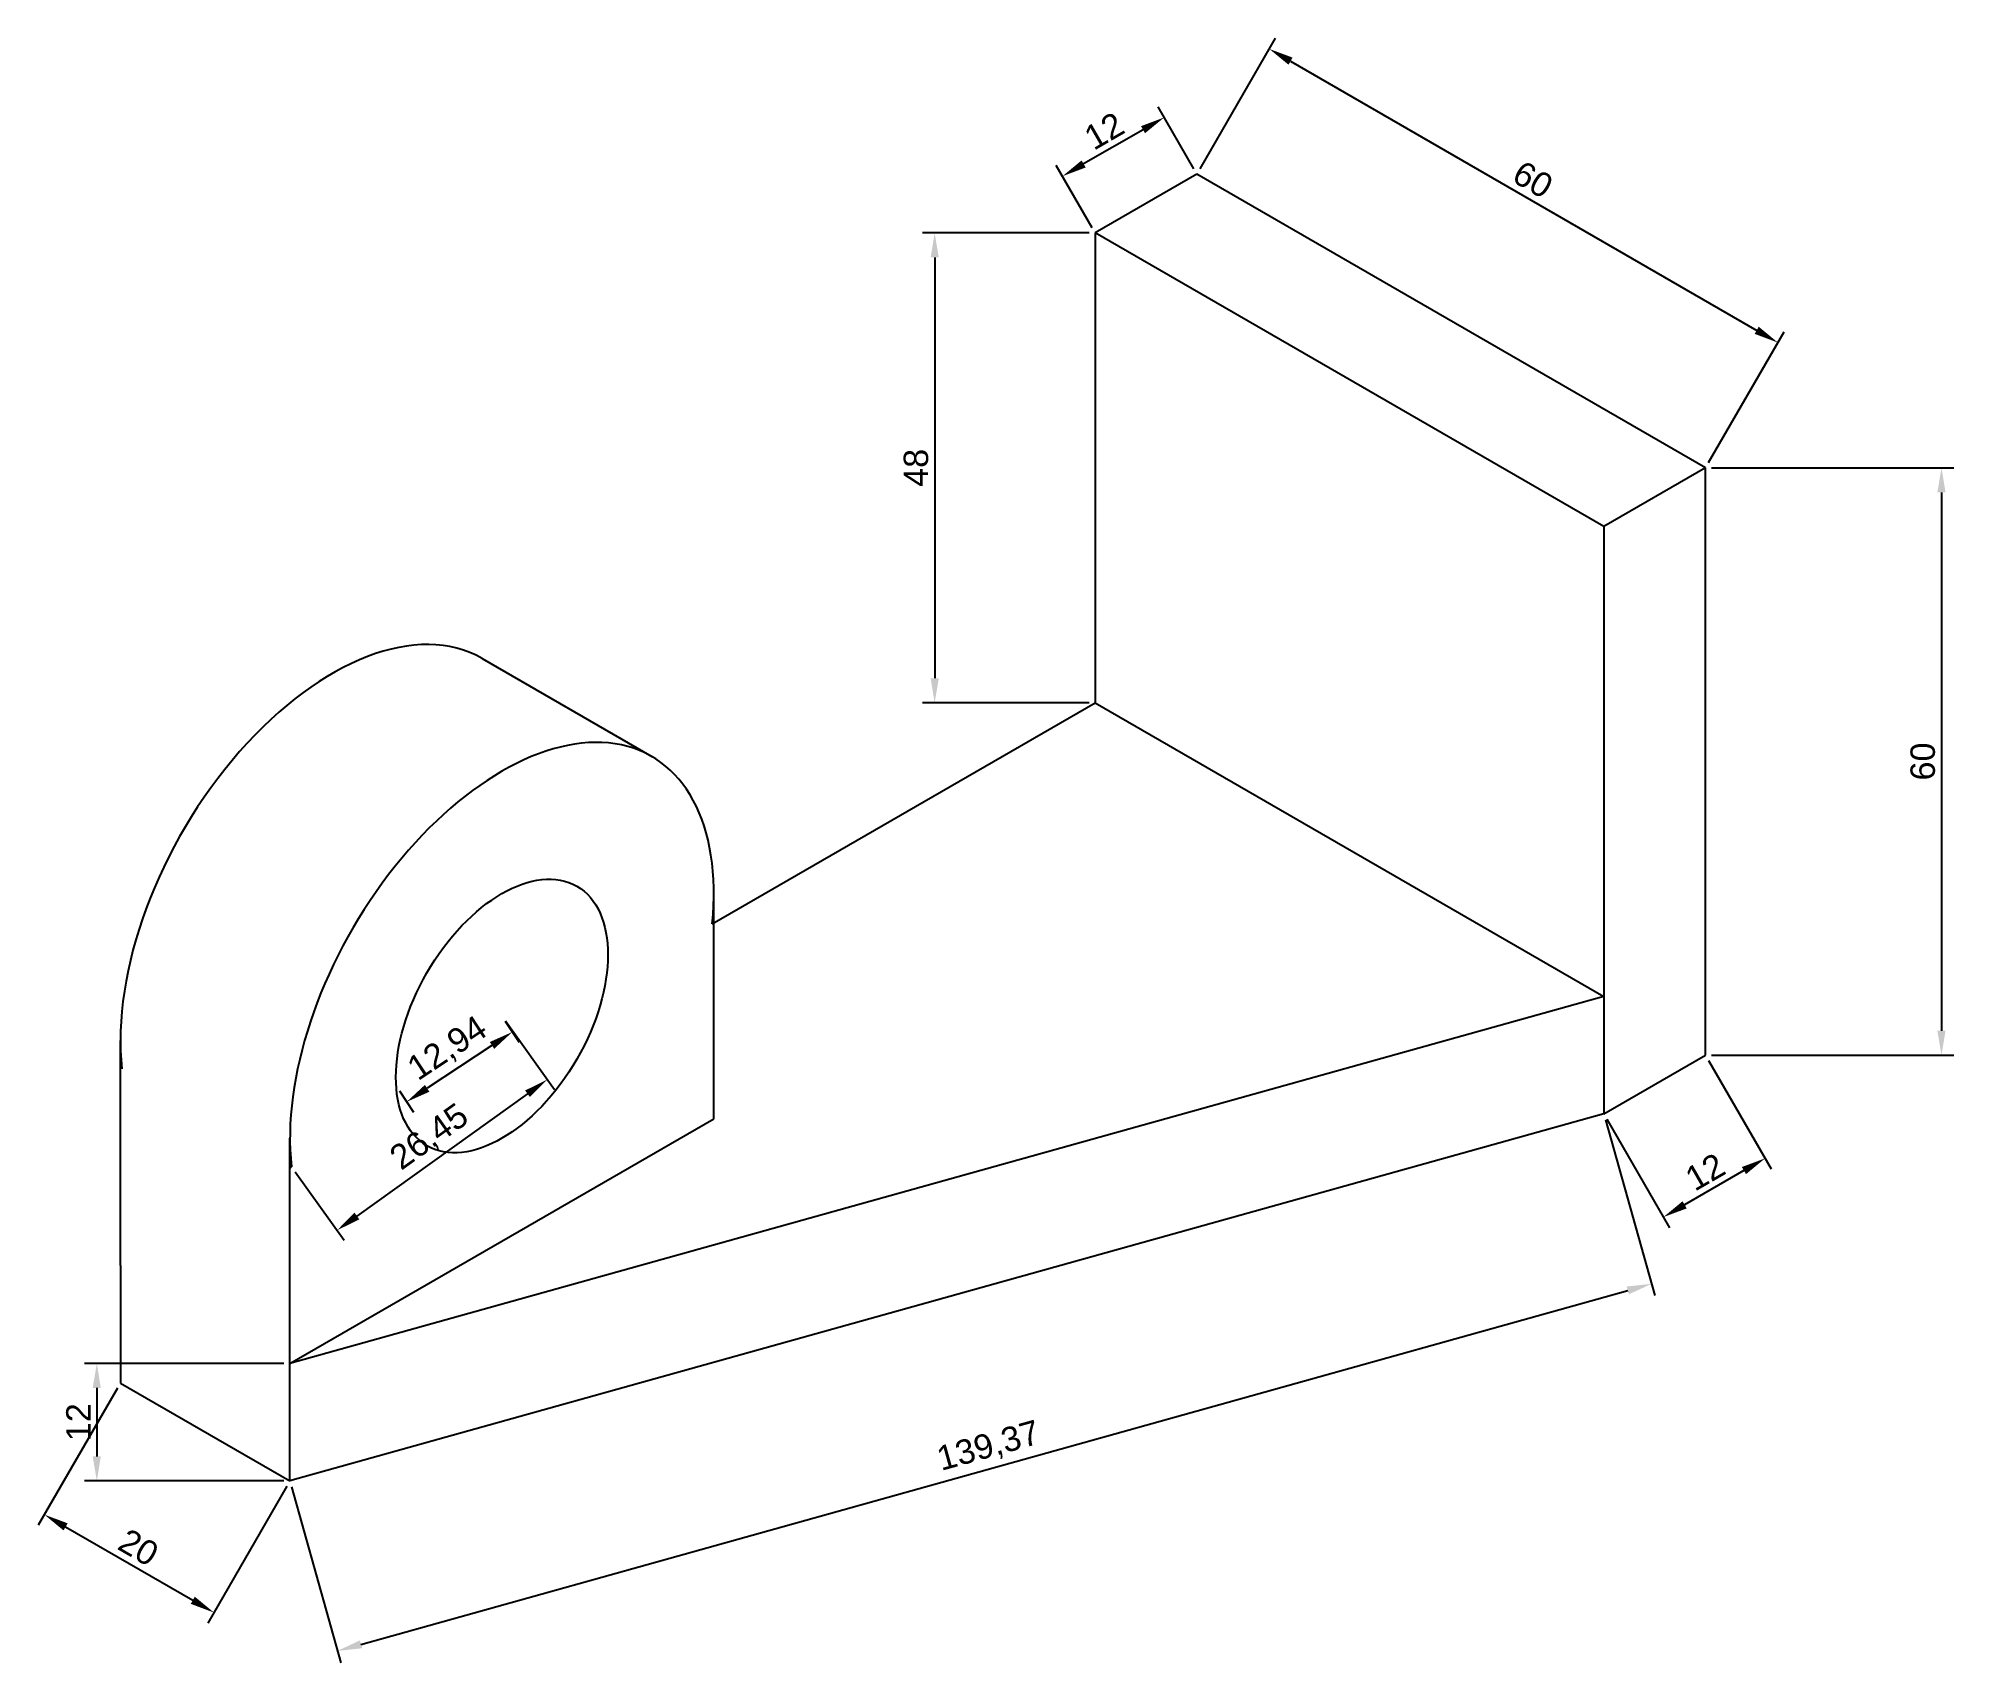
# Model space of a CAD drawing. Header units: millimetres. Extents: x 2580 to 2776, y 1442 to 1608.
import ezdxf

# ---------------------------------------------------------------- set-up
doc = ezdxf.new("R2010")
doc.units = ezdxf.units.MM
doc.layers.add('Cotas', color=5, linetype='Continuous')
doc.styles.get("Standard").update_dxf_attribs({"font": 'arial.ttf'})
doc.dimstyles.new('ISO-25', dxfattribs={"dimtxt": 2.5, "dimasz": 2.5, "dimexe": 1.25, "dimexo": 0.625, "dimtad": 1, "dimtxsty": 'Standard', "dimcen": 2.5, "dimadec": 0, "dimazin": 0, "dimtfac": 1, "dimtmove": 0, "dimatfit": 3, "dimfxl": 1, "dimarcsym": 0})

# ---------------------------------------------------------------- blocks, each defined once
blk = doc.blocks.new('*D3')
at = {"layer": 'Cotas', "color": 0, "lineweight": -2, "transparency": 16777216}
for p, q in [((2740.1, 1497.95), (2745.13, 1479.98)), ((2612.96, 1444.35), (2742.38, 1480.51)), ((2605.87, 1460.45), (2610.89, 1442.48))]:
    blk.add_line(p, q, dxfattribs=at)
at = {"layer": 'Cotas', "color": 0, "transparency": 16777216}
for points in [[(2742.27, 1480.91), (2742.49, 1480.11), (2744.79, 1481.18)], [(2612.85, 1444.76), (2613.07, 1443.95), (2610.55, 1443.68)]]:
    blk.add_solid(points, dxfattribs=at)
at = {"layer": 'Defpoints', "color": 0, "transparency": 16777216}
for p in [(2739.94, 1498.55), (2744.79, 1481.18), (2605.7, 1461.05)]:
    blk.add_point(p, dxfattribs=at)
at = {"layer": 'Cotas', "color": 0, "transparency": 16777216, "insert": (2677.1, 1464.48), "char_height": 2.5, "attachment_point": 5, "rotation": 15.6084}
blk.add_mtext('139,37', dxfattribs=at)
blk = doc.blocks.new('*D4')
at = {"layer": 'Cotas', "color": 0, "lineweight": -2, "transparency": 16777216}
for p, q in [((2750.64, 1504.01), (2757.04, 1492.92)), ((2740.25, 1498.01), (2746.65, 1486.92)), ((2754.25, 1492.76), (2748.19, 1489.26))]:
    blk.add_line(p, q, dxfattribs=at)
at = {"layer": 'Cotas', "color": 0, "transparency": 16777216}
for points in [[(2754.04, 1493.12), (2754.46, 1492.39), (2756.42, 1494.01)], [(2747.98, 1489.62), (2748.4, 1488.89), (2746.03, 1488.01)]]:
    blk.add_solid(points, dxfattribs=at)
at = {"layer": 'Defpoints', "color": 0, "transparency": 16777216}
for p in [(2750.33, 1504.55), (2739.94, 1498.55), (2746.03, 1488.01)]:
    blk.add_point(p, dxfattribs=at)
at = {"layer": 'Cotas', "color": 0, "transparency": 16777216, "insert": (2750.28, 1492.63), "char_height": 2.5, "attachment_point": 5, "rotation": 30}
blk.add_mtext('12', dxfattribs=at)
blk = doc.blocks.new('*D5')
at = {"layer": 'Cotas', "color": 0, "lineweight": -2, "transparency": 16777216}
for p, q in [((2750.95, 1564.55), (2775.68, 1564.55)), ((2774.43, 1562.05), (2774.43, 1507.05)), ((2750.95, 1504.55), (2775.68, 1504.55))]:
    blk.add_line(p, q, dxfattribs=at)
at = {"layer": 'Cotas', "color": 0, "transparency": 16777216}
for points in [[(2774.01, 1562.05), (2774.85, 1562.05), (2774.43, 1564.55)], [(2774.01, 1507.05), (2774.85, 1507.05), (2774.43, 1504.55)]]:
    blk.add_solid(points, dxfattribs=at)
at = {"layer": 'Defpoints', "color": 0, "transparency": 16777216}
for p in [(2750.33, 1564.55), (2750.33, 1504.55), (2774.43, 1504.55)]:
    blk.add_point(p, dxfattribs=at)
at = {"layer": 'Cotas', "color": 0, "transparency": 16777216, "insert": (2772.53, 1534.55), "char_height": 2.5, "attachment_point": 5, "rotation": 90}
blk.add_mtext('60', dxfattribs=at)
blk = doc.blocks.new('*D6')
at = {"layer": 'Cotas', "color": 0, "lineweight": -2, "transparency": 16777216}
for p, q in [((2605.08, 1473.05), (2584.72, 1473.05)), ((2585.97, 1470.55), (2585.97, 1463.55)), ((2605.08, 1461.05), (2584.72, 1461.05))]:
    blk.add_line(p, q, dxfattribs=at)
at = {"layer": 'Cotas', "color": 0, "transparency": 16777216}
for points in [[(2585.55, 1470.55), (2586.38, 1470.55), (2585.97, 1473.05)], [(2585.55, 1463.55), (2586.38, 1463.55), (2585.97, 1461.05)]]:
    blk.add_solid(points, dxfattribs=at)
at = {"layer": 'Defpoints', "color": 0, "transparency": 16777216}
for p in [(2605.7, 1473.05), (2585.97, 1461.05), (2605.7, 1461.05)]:
    blk.add_point(p, dxfattribs=at)
at = {"layer": 'Cotas', "color": 0, "transparency": 16777216, "insert": (2584.09, 1467.05), "char_height": 2.5, "attachment_point": 5, "rotation": 90}
blk.add_mtext('12', dxfattribs=at)
blk = doc.blocks.new('*D7')
at = {"layer": 'Cotas', "color": 0, "lineweight": -2, "transparency": 16777216}
for p, q in [((2698.68, 1595.09), (2706.38, 1608.44)), ((2707.92, 1606.1), (2755.56, 1578.6)), ((2750.64, 1565.09), (2758.35, 1578.44))]:
    blk.add_line(p, q, dxfattribs=at)
at = {"layer": 'Cotas', "color": 0, "transparency": 16777216}
for points in [[(2708.13, 1606.47), (2707.72, 1605.74), (2705.76, 1607.35)], [(2755.76, 1578.97), (2755.35, 1578.24), (2757.72, 1577.35)]]:
    blk.add_solid(points, dxfattribs=at)
at = {"layer": 'Defpoints', "color": 0, "transparency": 16777216}
for p in [(2698.37, 1594.55), (2757.72, 1577.35), (2750.33, 1564.55)]:
    blk.add_point(p, dxfattribs=at)
at = {"layer": 'Cotas', "color": 0, "transparency": 16777216, "insert": (2732.69, 1594), "char_height": 2.5, "attachment_point": 5, "rotation": 330}
blk.add_mtext('60', dxfattribs=at)
blk = doc.blocks.new('*D8')
at = {"layer": 'Cotas', "color": 0, "lineweight": -2, "transparency": 16777216}
for p, q in [((2698.05, 1595.09), (2694.4, 1601.43)), ((2692.86, 1599.1), (2686.79, 1595.6)), ((2687.66, 1589.09), (2684, 1595.43))]:
    blk.add_line(p, q, dxfattribs=at)
at = {"layer": 'Cotas', "color": 0, "transparency": 16777216}
for points in [[(2692.65, 1599.46), (2693.06, 1598.74), (2695.02, 1600.35)], [(2686.58, 1595.96), (2687, 1595.24), (2684.63, 1594.35)]]:
    blk.add_solid(points, dxfattribs=at)
at = {"layer": 'Defpoints', "color": 0, "transparency": 16777216}
for p in [(2684.63, 1594.35), (2698.37, 1594.55), (2687.97, 1588.55)]:
    blk.add_point(p, dxfattribs=at)
at = {"layer": 'Cotas', "color": 0, "transparency": 16777216, "insert": (2688.88, 1598.98), "char_height": 2.5, "attachment_point": 5, "rotation": 30}
blk.add_mtext('12', dxfattribs=at)
blk = doc.blocks.new('*D9')
at = {"layer": 'Cotas', "color": 0, "lineweight": -2, "transparency": 16777216}
for p, q in [((2687.35, 1588.55), (2670.32, 1588.55)), ((2671.57, 1586.05), (2671.57, 1543.05)), ((2687.35, 1540.55), (2670.32, 1540.55))]:
    blk.add_line(p, q, dxfattribs=at)
at = {"layer": 'Cotas', "color": 0, "transparency": 16777216}
for points in [[(2671.16, 1586.05), (2671.99, 1586.05), (2671.57, 1588.55)], [(2671.16, 1543.05), (2671.99, 1543.05), (2671.57, 1540.55)]]:
    blk.add_solid(points, dxfattribs=at)
at = {"layer": 'Defpoints', "color": 0, "transparency": 16777216}
for p in [(2687.97, 1588.55), (2671.57, 1540.55), (2687.97, 1540.55)]:
    blk.add_point(p, dxfattribs=at)
at = {"layer": 'Cotas', "color": 0, "transparency": 16777216, "insert": (2669.67, 1564.55), "char_height": 2.5, "attachment_point": 5, "rotation": 90}
blk.add_mtext('48', dxfattribs=at)
blk = doc.blocks.new('*D10')
at = {"layer": 'Cotas', "color": 0, "lineweight": -2, "transparency": 16777216}
for p, q in [((2627.72, 1508.04), (2632.73, 1501.05)), ((2629.97, 1500.61), (2612.54, 1488.11)), ((2606.22, 1492.63), (2611.24, 1485.64))]:
    blk.add_line(p, q, dxfattribs=at)
at = {"layer": 'Cotas', "color": 0, "transparency": 16777216}
for points in [[(2629.73, 1500.94), (2630.22, 1500.27), (2632.01, 1502.06)], [(2612.3, 1488.45), (2612.79, 1487.77), (2610.51, 1486.65)]]:
    blk.add_solid(points, dxfattribs=at)
at = {"layer": 'Defpoints', "color": 0, "transparency": 16777216}
for p in [(2627.35, 1508.55), (2605.86, 1493.14), (2610.51, 1486.65)]:
    blk.add_point(p, dxfattribs=at)
at = {"layer": 'Cotas', "color": 0, "transparency": 16777216, "insert": (2620.02, 1496.09), "char_height": 2.5, "attachment_point": 5, "rotation": 35.6376}
blk.add_mtext('26,45', dxfattribs=at)
blk = doc.blocks.new('*D11')
at = {"layer": 'Cotas', "color": 0, "lineweight": -2, "transparency": 16777216}
for p, q in [((2627.7, 1508.03), (2629.12, 1505.88)), ((2626.34, 1505.54), (2619.72, 1501.16)), ((2616.9, 1500.89), (2618.32, 1498.74))]:
    blk.add_line(p, q, dxfattribs=at)
at = {"layer": 'Cotas', "color": 0, "transparency": 16777216}
for points in [[(2626.12, 1505.89), (2626.57, 1505.2), (2628.43, 1506.92)], [(2619.49, 1501.51), (2619.95, 1500.81), (2617.63, 1499.78)]]:
    blk.add_solid(points, dxfattribs=at)
at = {"layer": 'Defpoints', "color": 0, "transparency": 16777216}
for p in [(2627.35, 1508.55), (2616.56, 1501.41), (2617.63, 1499.78)]:
    blk.add_point(p, dxfattribs=at)
at = {"layer": 'Cotas', "color": 0, "transparency": 16777216, "insert": (2621.86, 1505.13), "char_height": 2.5, "attachment_point": 5, "rotation": 33.4774}
blk.add_mtext('12,94', dxfattribs=at)
blk = doc.blocks.new('*D12')
at = {"layer": 'Cotas', "color": 0, "lineweight": -2, "transparency": 16777216}
for p, q in [((2588.07, 1470.51), (2579.99, 1456.52)), ((2605.39, 1460.51), (2597.31, 1446.52)), ((2582.78, 1456.35), (2595.77, 1448.85))]:
    blk.add_line(p, q, dxfattribs=at)
at = {"layer": 'Cotas', "color": 0, "transparency": 16777216}
for points in [[(2582.99, 1456.72), (2582.57, 1455.99), (2580.62, 1457.6)], [(2595.98, 1449.22), (2595.57, 1448.49), (2597.94, 1447.6)]]:
    blk.add_solid(points, dxfattribs=at)
at = {"layer": 'Defpoints', "color": 0, "transparency": 16777216}
for p in [(2588.38, 1471.05), (2605.7, 1461.05), (2597.94, 1447.6)]:
    blk.add_point(p, dxfattribs=at)
at = {"layer": 'Cotas', "color": 0, "transparency": 16777216, "insert": (2590.23, 1454.25), "char_height": 2.5, "attachment_point": 5, "rotation": 330}
blk.add_mtext('20', dxfattribs=at)

msp = doc.modelspace()

# ---------------------------------------------------------------- linework, layer by layer
for p, q in [((2698.367, 1594.552), (2687.975, 1588.552)), ((2750.329, 1564.552), (2698.367, 1594.552)), ((2687.975, 1588.552), (2687.975, 1540.552)), ((2739.936, 1558.552), (2687.975, 1588.552)), ((2750.329, 1564.552), (2739.936, 1558.552)), ((2750.329, 1504.552), (2750.329, 1564.552)), ((2739.936, 1558.552), (2739.936, 1510.552)), ((2625.342, 1545.069), (2642.662, 1535.069)), ((2648.847, 1517.962), (2687.975, 1540.552)), ((2687.975, 1540.552), (2739.936, 1510.552)), ((2649.004, 1498.052), (2649.004, 1521.052)), ((2739.936, 1510.552), (2605.702, 1473.052)), ((2739.936, 1510.552), (2739.936, 1498.552)), ((2588.382, 1483.052), (2588.382, 1506.052)), ((2739.936, 1498.552), (2750.329, 1504.552)), ((2739.936, 1498.552), (2605.702, 1461.052)), ((2605.702, 1473.052), (2649.004, 1498.052)), ((2605.702, 1473.052), (2605.702, 1496.052)), ((2605.702, 1493.052), (2605.859, 1493.142)), ((2588.382, 1483.052), (2588.382, 1471.052)), ((2605.702, 1461.052), (2605.702, 1473.052)), ((2588.382, 1471.052), (2605.702, 1461.052))]:
    msp.add_line(p, q)
for centre, start_param in [((2610.033, 1518.552), 3.1415927), ((2627.353, 1508.552), 2.2359046)]:
    msp.add_ellipse(centre, major_axis=(-15.309, -26.517), ratio=0.5773503, start_param=start_param, end_param=5.618077)
msp.add_ellipse((2627.353, 1508.552), major_axis=(-7.655, -13.258), ratio=0.5773503)

# ---------------------------------------------------------------- dimensions: what is measured, and where the dimension line sits
at = {"layer": 'Cotas'}
for p1, p2, distance, picture, middle in [((2698.367, 1594.552), (2750.329, 1564.552), 14.783, '*D7', (2732.69, 1594.001)), ((2698.367, 1594.552), (2687.975, 1588.552), -6.694, '*D8', (2688.884, 1598.978)), ((2687.975, 1588.552), (2687.975, 1540.552), -16.403, '*D9', (2669.67, 1564.552)), ((2750.329, 1564.552), (2750.329, 1504.552), 24.101, '*D5', (2772.528, 1534.552)), ((2627.353, 1508.552), (2616.556, 1501.412), 1.953, '*D11', (2621.858, 1505.128)), ((2627.353, 1508.552), (2605.859, 1493.142), 7.985, '*D10', (2620.019, 1496.086)), ((2750.329, 1504.552), (2739.936, 1498.552), 12.178, '*D4', (2750.282, 1492.634)), ((2605.702, 1461.052), (2739.936, 1498.552), -18.035, '*D3', (2677.1, 1464.481)), ((2605.702, 1473.052), (2605.702, 1461.052), -19.735, '*D6', (2584.088, 1467.052)), ((2588.382, 1471.052), (2605.702, 1461.052), -15.528, '*D12', (2590.229, 1454.251))]:
    dim = msp.add_aligned_dim(p1=p1, p2=p2, distance=distance, dimstyle='ISO-25', dxfattribs=at)
    dim.commit()
    dim.dimension.update_dxf_attribs({"geometry": picture, "text_midpoint": middle})

doc.saveas('drawing.dxf')
